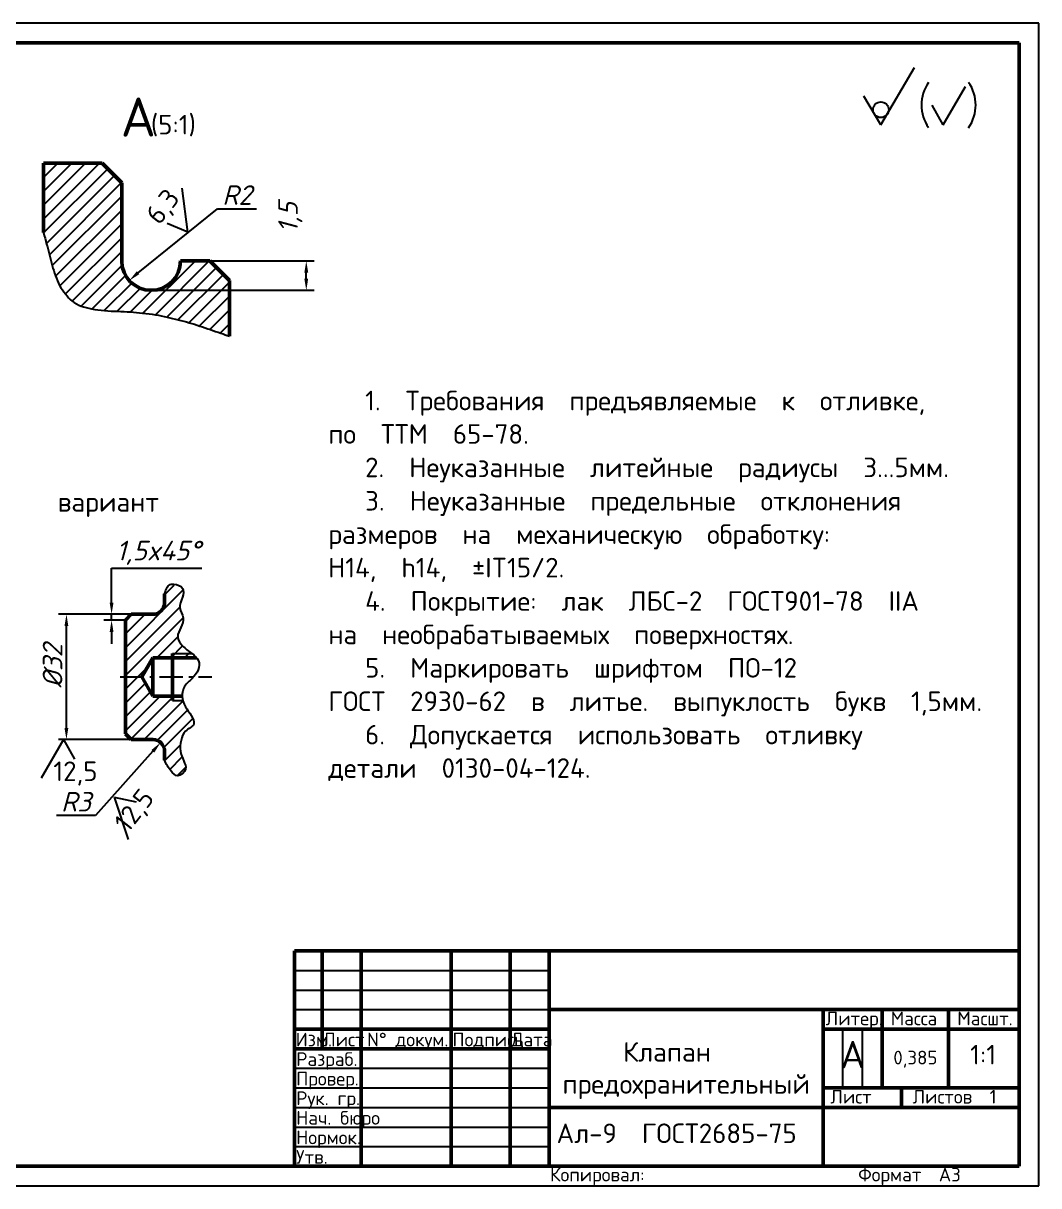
# Model space of a CAD drawing. Header units: millimetres. Extents: x 0 to 420, y 0 to 297.
# Drawn here: x 160.7 to 420, y 0 to 297 of the extents above; entities that cross this region are included whole.
import ezdxf
from ezdxf.enums import TextEntityAlignment as Align

# ---------------------------------------------------------------- set-up
doc = ezdxf.new("R2010")
doc.units = ezdxf.units.MM
doc.linetypes.add('CENTER', pattern=[10, 6, -1.5, 1, -1.5])
for name, color, linetype, lineweight in [('AXIS', 1, 'CENTER', 25), ('DIMS', 4, 'Continuous', 25), ('MAIN', 7, 'Continuous', 50), ('TEXT', 7, 'Continuous', 25), ('THIN', 3, 'Continuous', 25)]:
    doc.layers.add(name, color=color, linetype=linetype, lineweight=lineweight)
doc.styles.add('ESKD', font='isocpeur.ttf', dxfattribs={"oblique": 15})
doc.dimstyles.new('ESKD', dxfattribs={"dimtxt": 5, "dimasz": 3, "dimexe": 2, "dimexo": 0, "dimgap": 1, "dimtad": 1, "dimtxsty": 'ESKD', "dimcen": 2.5, "dimclrd": 256, "dimclre": 256, "dimclrt": 256, "dimadec": 0, "dimazin": 3, "dimtfac": 1, "dimtmove": 0, "dimatfit": 3, "dimlwd": 25, "dimlwe": 25, "dimarcsym": 0})

# ---------------------------------------------------------------- blocks, each defined once
blk = doc.blocks.new('_CLOSEDFILLED')
at = {"color": 0, "linetype": 'ByBlock'}
blk.add_solid([(-1, 0.164), (0, 0), (-1, -0.164)], dxfattribs=at)
blk = doc.blocks.new('*D24')
at = {"lineweight": 25}
for p, q in [((208.36, 236.27), (234.98, 236.27)), ((232.98, 231.77), (232.98, 233.27)), ((193.36, 228.77), (234.98, 228.77))]:
    blk.add_line(p, q, dxfattribs=at)
at = {"layer": 'Defpoints'}
for p in [(208.36, 236.27), (193.36, 228.77), (232.98, 228.77)]:
    blk.add_point(p, dxfattribs=at)
at = {"layer": 'DIMS', "xscale": 3, "yscale": 3}
for p, rotation in [((232.98, 236.27), 90), ((232.98, 228.77), 270)]:
    blk.add_blockref('_CLOSEDFILLED', p, dxfattribs=dict(at, rotation=rotation))
at = {"layer": 'DIMS', "insert": (228.9, 247.4), "char_height": 5, "attachment_point": 5, "rotation": 90, "style": 'ESKD'}
blk.add_mtext('1,5', dxfattribs=at)
blk = doc.blocks.new('*D25')
at = {"lineweight": 25}
for p, q in [((190.02, 233.26), (210.3, 249.6)), ((210.3, 249.6), (220.3, 249.6))]:
    blk.add_line(p, q, dxfattribs=at)
at = {"layer": 'Defpoints'}
for p in [(193.36, 236.27), (187.79, 231.25)]:
    blk.add_point(p, dxfattribs=at)
at = {"layer": 'DIMS', "xscale": 3, "yscale": 3, "rotation": 222}
blk.add_blockref('_CLOSEDFILLED', (187.79, 231.25), dxfattribs=at)
at = {"layer": 'DIMS', "insert": (215.3, 253.1), "char_height": 5, "attachment_point": 5, "style": 'ESKD'}
blk.add_mtext('R2', dxfattribs=at)
blk = doc.blocks.new('ESKD_ROUGH')
for q in [(5.7, 9.85), (-2.85, 5)]:
    blk.add_line((0, 0), q)
blk = doc.blocks.new('*D26')
at = {"lineweight": 25}
for p, q in [((188.3, 145.99), (169.74, 145.99)), ((171.74, 116.99), (171.74, 142.99)), ((188.3, 113.99), (169.74, 113.99))]:
    blk.add_line(p, q, dxfattribs=at)
at = {"layer": 'Defpoints'}
for p in [(188.3, 145.99), (171.74, 113.99), (188.3, 113.99)]:
    blk.add_point(p, dxfattribs=at)
at = {"layer": 'DIMS', "xscale": 3, "yscale": 3}
for p, rotation in [((171.74, 145.99), 90), ((171.74, 113.99), 270)]:
    blk.add_blockref('_CLOSEDFILLED', p, dxfattribs=dict(at, rotation=rotation))
at = {"layer": 'DIMS', "insert": (168.2, 132.8), "char_height": 5, "attachment_point": 5, "rotation": 90, "style": 'ESKD'}
blk.add_mtext('%%c32', dxfattribs=at)
blk = doc.blocks.new('*D27')
at = {"lineweight": 25}
for p, q in [((183.27, 148.99), (183.27, 151.99)), ((188.3, 145.99), (181.27, 145.99)), ((183.27, 144.49), (183.27, 145.99)), ((186.8, 144.49), (181.27, 144.49)), ((183.27, 141.49), (183.27, 138.49))]:
    blk.add_line(p, q, dxfattribs=at)
at = {"layer": 'Defpoints'}
for p in [(188.3, 145.99), (183.27, 144.49), (186.8, 144.49)]:
    blk.add_point(p, dxfattribs=at)
at = {"layer": 'DIMS', "xscale": 3, "yscale": 3}
for p, rotation in [((183.27, 145.99), 270), ((183.27, 144.49), 90)]:
    blk.add_blockref('_CLOSEDFILLED', p, dxfattribs=dict(at, rotation=rotation))
at = {"layer": 'DIMS', "insert": (195.2, 161.7), "char_height": 5, "attachment_point": 5, "style": 'ESKD'}
blk.add_mtext('1,5x45%%d', dxfattribs=at)
blk = doc.blocks.new('*D28')
at = {"lineweight": 25}
for p, q in [((193.8, 110.99), (179.2, 94.6)), ((179.2, 94.6), (169.2, 94.6))]:
    blk.add_line(p, q, dxfattribs=at)
at = {"layer": 'Defpoints'}
for p in [(195.79, 113.24), (193.8, 110.99)]:
    blk.add_point(p, dxfattribs=at)
at = {"layer": 'DIMS', "xscale": 3, "yscale": 3, "rotation": 48.50000000000003}
blk.add_blockref('_CLOSEDFILLED', (195.79, 113.24), dxfattribs=at)
at = {"layer": 'DIMS', "insert": (174.2, 98.1), "char_height": 5, "attachment_point": 5, "style": 'ESKD'}
blk.add_mtext('R3', dxfattribs=at)

msp = doc.modelspace()

# ---------------------------------------------------------------- hatches: boundary and pattern name
at = {"layer": 'THIN'}
h = msp.add_hatch(dxfattribs=at)
h.set_pattern_fill('ANSI31', scale=0.787402)
h.set_pattern_definition([(45, (0, 3.32), (-1.767767, 1.767767), [])])
h.paths.add_polyline_path([(165.86, 261.27), (180.86, 261.27), (185.86, 256.27), (185.86, 236.27, 1), (200.86, 236.27), (208.36, 236.27), (213.36, 231.27), (213.36, 217.04), (213.168, 217.106), (212.976, 217.172), (212.784, 217.239), (212.592, 217.306), (212.4, 217.372), (212.209, 217.439), (212.017, 217.506), (211.825, 217.573), (211.633, 217.641), (211.442, 217.708), (211.25, 217.775), (211.059, 217.843), (210.867, 217.91), (210.675, 217.977), (210.484, 218.045), (210.292, 218.112), (210.1, 218.179), (209.909, 218.247), (209.717, 218.314), (209.525, 218.381), (209.333, 218.448), (209.142, 218.514), (208.95, 218.581), (208.758, 218.648), (208.566, 218.714), (208.374, 218.78), (208.182, 218.846), (207.99, 218.912), (207.797, 218.977), (207.605, 219.042), (207.413, 219.108), (207.22, 219.173), (207.028, 219.238), (206.835, 219.303), (206.643, 219.367), (206.45, 219.432), (206.258, 219.497), (206.065, 219.561), (205.872, 219.626), (205.68, 219.69), (205.487, 219.755), (205.294, 219.819), (205.101, 219.883), (204.908, 219.946), (204.715, 220.009), (204.522, 220.071), (204.328, 220.133), (204.134, 220.194), (203.94, 220.254), (203.746, 220.313), (203.551, 220.371), (203.356, 220.428), (203.161, 220.483), (202.965, 220.537), (202.769, 220.59), (202.573, 220.641), (202.376, 220.692), (202.179, 220.741), (201.982, 220.79), (201.785, 220.838), (201.587, 220.886), (201.39, 220.933), (201.192, 220.98), (200.994, 221.027), (200.796, 221.074), (200.599, 221.121), (200.401, 221.168), (200.204, 221.216), (200.007, 221.264), (199.809, 221.313), (199.612, 221.362), (199.415, 221.411), (199.218, 221.461), (199.022, 221.511), (198.825, 221.561), (198.628, 221.611), (198.431, 221.661), (198.234, 221.711), (198.037, 221.76), (197.84, 221.81), (197.643, 221.859), (197.446, 221.909), (197.248, 221.957), (197.051, 222.006), (196.853, 222.053), (196.655, 222.1), (196.457, 222.147), (196.259, 222.192), (196.061, 222.236), (195.862, 222.279), (195.663, 222.321), (195.464, 222.362), (195.265, 222.4), (195.065, 222.438), (194.866, 222.474), (194.665, 222.507), (194.465, 222.539), (194.264, 222.569), (194.063, 222.597), (193.862, 222.623), (193.661, 222.648), (193.459, 222.672), (193.257, 222.694), (193.055, 222.715), (192.853, 222.736), (192.651, 222.756), (192.449, 222.776), (192.246, 222.795), (192.044, 222.815), (191.842, 222.834), (191.639, 222.854), (191.437, 222.875), (191.235, 222.896), (191.033, 222.918), (190.831, 222.941), (190.629, 222.965), (190.427, 222.989), (190.226, 223.014), (190.024, 223.039), (189.822, 223.063), (189.62, 223.088), (189.419, 223.112), (189.217, 223.135), (189.015, 223.158), (188.813, 223.18), (188.612, 223.201), (188.41, 223.221), (188.207, 223.24), (188.005, 223.257), (187.803, 223.272), (187.6, 223.286), (187.398, 223.299), (187.195, 223.311), (186.992, 223.321), (186.789, 223.331), (186.586, 223.34), (186.383, 223.348), (186.18, 223.355), (185.977, 223.362), (185.774, 223.369), (185.571, 223.376), (185.368, 223.382), (185.165, 223.389), (184.962, 223.395), (184.758, 223.403), (184.555, 223.41), (184.352, 223.418), (184.149, 223.426), (183.946, 223.435), (183.743, 223.445), (183.541, 223.454), (183.338, 223.465), (183.135, 223.476), (182.932, 223.488), (182.729, 223.501), (182.527, 223.514), (182.324, 223.528), (182.122, 223.543), (181.919, 223.559), (181.717, 223.575), (181.514, 223.592), (181.312, 223.611), (181.11, 223.63), (180.907, 223.65), (180.705, 223.672), (180.503, 223.694), (180.301, 223.718), (180.1, 223.742), (179.898, 223.768), (179.697, 223.795), (179.495, 223.823), (179.294, 223.852), (179.093, 223.882), (178.893, 223.914), (178.692, 223.947), (178.492, 223.982), (178.292, 224.017), (178.092, 224.055), (177.893, 224.093), (177.694, 224.134), (177.495, 224.176), (177.297, 224.22), (177.099, 224.266), (176.902, 224.314), (176.705, 224.365), (176.509, 224.418), (176.314, 224.474), (176.119, 224.533), (175.925, 224.595), (175.732, 224.66), (175.539, 224.728), (175.348, 224.8), (175.157, 224.876), (174.968, 224.955), (174.781, 225.038), (174.595, 225.125), (174.412, 225.217), (174.231, 225.313), (174.054, 225.413), (173.879, 225.518), (173.708, 225.627), (173.54, 225.742), (173.376, 225.861), (173.217, 225.986), (173.062, 226.116), (172.912, 226.251), (172.765, 226.39), (172.623, 226.534), (172.483, 226.681), (172.346, 226.831), (172.212, 226.984), (172.08, 227.14), (171.949, 227.297), (171.82, 227.456), (171.692, 227.616), (171.565, 227.777), (171.439, 227.938), (171.312, 228.099), (171.187, 228.26), (171.062, 228.422), (170.939, 228.585), (170.817, 228.748), (170.697, 228.913), (170.58, 229.079), (170.465, 229.246), (170.353, 229.415), (170.244, 229.585), (170.139, 229.758), (170.038, 229.933), (169.94, 230.11), (169.848, 230.289), (169.758, 230.471), (169.673, 230.655), (169.59, 230.84), (169.511, 231.027), (169.434, 231.215), (169.359, 231.405), (169.286, 231.595), (169.215, 231.786), (169.145, 231.978), (169.076, 232.17), (169.008, 232.363), (168.941, 232.555), (168.873, 232.748), (168.806, 232.94), (168.739, 233.132), (168.673, 233.324), (168.607, 233.516), (168.542, 233.709), (168.477, 233.901), (168.413, 234.094), (168.351, 234.287), (168.289, 234.48), (168.229, 234.674), (168.169, 234.868), (168.111, 235.062), (168.054, 235.257), (167.999, 235.452), (167.945, 235.648), (167.892, 235.843), (167.84, 236.04), (167.789, 236.236), (167.738, 236.433), (167.688, 236.63), (167.639, 236.827), (167.59, 237.025), (167.541, 237.222), (167.493, 237.419), (167.445, 237.617), (167.397, 237.814), (167.348, 238.012), (167.299, 238.209), (167.251, 238.406), (167.202, 238.603), (167.153, 238.801), (167.103, 238.998), (167.054, 239.195), (167.004, 239.391), (166.954, 239.588), (166.903, 239.785), (166.852, 239.982), (166.801, 240.178), (166.75, 240.374), (166.698, 240.571), (166.645, 240.767), (166.593, 240.963), (166.54, 241.159), (166.486, 241.355), (166.432, 241.55), (166.377, 241.746), (166.322, 241.942), (166.266, 242.137), (166.21, 242.332), (166.153, 242.527), (166.096, 242.722), (166.038, 242.917), (165.979, 243.111), (165.92, 243.306), (165.86, 243.5)])
h = msp.add_hatch(dxfattribs=at)
h.set_pattern_fill('ANSI31', scale=0.787402)
h.set_pattern_definition([(45, (0, 0.15), (-1.767767, 1.767767), [])])
h.paths.add_polyline_path([(196.8, 148.99, -0.4142136), (193.8, 145.99), (188.3, 145.99), (186.8, 144.49), (186.8, 115.49), (188.3, 113.99), (193.8, 113.99, -0.4142136), (196.8, 110.99), (196.8, 108.7), (197.22, 108.253), (197.33, 108.158), (197.433, 108.047), (197.531, 107.92), (197.624, 107.779), (197.713, 107.627), (197.799, 107.464), (197.881, 107.293), (197.961, 107.114), (198.039, 106.931), (198.116, 106.744), (198.192, 106.556), (198.268, 106.367), (198.345, 106.18), (198.422, 105.997), (198.502, 105.818), (198.583, 105.646), (198.668, 105.482), (198.756, 105.329), (198.848, 105.187), (198.944, 105.059), (199.046, 104.946), (199.153, 104.85), (199.267, 104.773), (199.388, 104.716), (199.515, 104.678), (199.648, 104.659), (199.786, 104.658), (199.928, 104.674), (200.073, 104.706), (200.221, 104.751), (200.37, 104.811), (200.519, 104.882), (200.669, 104.966), (200.818, 105.059), (200.965, 105.161), (201.109, 105.272), (201.25, 105.389), (201.387, 105.513), (201.519, 105.641), (201.645, 105.773), (201.764, 105.908), (201.876, 106.045), (201.979, 106.182), (202.073, 106.319), (202.158, 106.454), (202.231, 106.586), (202.293, 106.715), (202.342, 106.839), (202.378, 106.957), (202.4, 107.069), (202.403, 107.179), (202.385, 107.294), (202.343, 107.416), (202.284, 107.545), (202.209, 107.68), (202.123, 107.82), (202.03, 107.964), (201.934, 108.112), (201.838, 108.263), (201.745, 108.417), (201.657, 108.573), (201.573, 108.731), (201.493, 108.891), (201.418, 109.053), (201.347, 109.216), (201.28, 109.382), (201.217, 109.549), (201.158, 109.717), (201.104, 109.887), (201.054, 110.058), (201.009, 110.23), (200.967, 110.403), (200.93, 110.577), (200.897, 110.752), (200.869, 110.927), (200.845, 111.103), (200.825, 111.28), (200.809, 111.457), (200.798, 111.634), (200.79, 111.811), (200.788, 111.989), (200.789, 112.166), (200.795, 112.343), (200.805, 112.52), (200.82, 112.696), (200.839, 112.872), (200.862, 113.047), (200.889, 113.222), (200.921, 113.396), (200.957, 113.568), (200.998, 113.74), (201.043, 113.911), (201.092, 114.08), (201.146, 114.248), (201.204, 114.414), (201.266, 114.579), (201.332, 114.742), (201.404, 114.903), (201.479, 115.062), (201.559, 115.219), (201.643, 115.375), (201.731, 115.527), (201.824, 115.678), (201.922, 115.826), (202.023, 115.971), (202.13, 116.114), (202.24, 116.254), (202.355, 116.391), (202.474, 116.524), (202.598, 116.655), (202.725, 116.783), (202.857, 116.908), (202.993, 117.029), (203.132, 117.148), (203.276, 117.263), (203.423, 117.374), (203.573, 117.482), (203.727, 117.587), (203.884, 117.688), (204.039, 117.788), (204.18, 117.889), (204.297, 117.997), (204.378, 118.113), (204.422, 118.24), (204.432, 118.375), (204.415, 118.516), (204.376, 118.662), (204.321, 118.81), (204.255, 118.96), (204.183, 119.108), (204.107, 119.254), (204.028, 119.4), (203.947, 119.543), (203.863, 119.686), (203.776, 119.828), (203.688, 119.969), (203.597, 120.11), (203.505, 120.251), (203.412, 120.391), (203.317, 120.532), (203.222, 120.673), (203.126, 120.815), (203.03, 120.957), (202.934, 121.101), (202.838, 121.245), (202.743, 121.391), (202.648, 121.539), (202.554, 121.689), (202.462, 121.841), (202.371, 121.995), (202.282, 122.151), (202.195, 122.31), (202.11, 122.472), (202.028, 122.637), (201.949, 122.805), (201.872, 122.975), (201.799, 123.148), (201.73, 123.323), (201.665, 123.5), (201.603, 123.678), (201.546, 123.857), (201.494, 124.038), (201.446, 124.218), (201.404, 124.4), (201.367, 124.581), (201.336, 124.762), (201.311, 124.943), (201.295, 125.09), (193.8, 125.09), (190.971, 129.99), (193.8, 134.89), (204.961, 134.89), (204.857, 135.008), (204.739, 135.131), (204.616, 135.253), (204.487, 135.374), (204.353, 135.494), (204.215, 135.613), (204.072, 135.731), (203.926, 135.849), (203.777, 135.966), (203.626, 136.084), (203.472, 136.201), (203.317, 136.319), (203.161, 136.437), (203.004, 136.556), (202.847, 136.676), (202.691, 136.797), (202.535, 136.919), (202.381, 137.042), (202.229, 137.167), (202.079, 137.294), (201.932, 137.423), (201.789, 137.553), (201.648, 137.685), (201.512, 137.819), (201.38, 137.954), (201.253, 138.091), (201.131, 138.229), (201.014, 138.369), (200.903, 138.511), (200.798, 138.653), (200.701, 138.797), (200.61, 138.943), (200.526, 139.089), (200.45, 139.237), (200.383, 139.387), (200.323, 139.537), (200.273, 139.688), (200.232, 139.841), (200.201, 139.994), (200.18, 140.149), (200.169, 140.304), (200.17, 140.461), (200.181, 140.618), (200.204, 140.776), (200.237, 140.935), (200.28, 141.094), (200.331, 141.254), (200.39, 141.415), (200.455, 141.576), (200.526, 141.738), (200.601, 141.9), (200.68, 142.062), (200.761, 142.225), (200.843, 142.387), (200.926, 142.55), (201.008, 142.713), (201.089, 142.876), (201.167, 143.039), (201.241, 143.202), (201.31, 143.364), (201.374, 143.526), (201.431, 143.688), (201.48, 143.849), (201.521, 144.01), (201.551, 144.171), (201.571, 144.33), (201.579, 144.489), (201.576, 144.648), (201.562, 144.806), (201.539, 144.964), (201.507, 145.121), (201.467, 145.278), (201.421, 145.436), (201.37, 145.593), (201.314, 145.751), (201.256, 145.91), (201.195, 146.069), (201.132, 146.228), (201.07, 146.389), (201.008, 146.55), (200.948, 146.713), (200.892, 146.876), (200.839, 147.042), (200.791, 147.208), (200.749, 147.376), (200.715, 147.546), (200.688, 147.718), (200.671, 147.892), (200.664, 148.068), (200.668, 148.247), (200.685, 148.428), (200.714, 148.611), (200.754, 148.796), (200.803, 148.983), (200.861, 149.17), (200.926, 149.358), (200.996, 149.546), (201.071, 149.734), (201.148, 149.921), (201.226, 150.106), (201.304, 150.29), (201.38, 150.472), (201.454, 150.651), (201.524, 150.827), (201.587, 150.999), (201.644, 151.167), (201.692, 151.331), (201.73, 151.49), (201.756, 151.644), (201.771, 151.792), (201.77, 151.933), (201.755, 152.068), (201.722, 152.195), (201.672, 152.315), (201.601, 152.427), (201.51, 152.53), (201.402, 152.625), (201.277, 152.713), (201.138, 152.793), (200.987, 152.865), (200.826, 152.93), (200.657, 152.989), (200.482, 153.041), (200.303, 153.086), (200.122, 153.125), (199.941, 153.159), (199.765, 153.192), (199.602, 153.235), (199.458, 153.298), (199.341, 153.39), (199.25, 153.509), (199.181, 153.647), (199.128, 153.794), (199.087, 153.94), (199.052, 154.078), (199.019, 154.197), (198.983, 154.289), (198.94, 154.348), (198.891, 154.375), (198.835, 154.373), (198.774, 154.343), (198.708, 154.289), (198.637, 154.212), (198.562, 154.114), (198.483, 153.997), (198.401, 153.864), (198.316, 153.716), (198.228, 153.556), (198.139, 153.386), (198.048, 153.208), (197.955, 153.024), (197.862, 152.836), (197.769, 152.647), (197.676, 152.458), (197.584, 152.272), (197.493, 152.091), (197.404, 151.916), (197.316, 151.751), (197.231, 151.597), (197.149, 151.456), (197.071, 151.331), (196.996, 151.223), (196.8, 151.2)])

# ---------------------------------------------------------------- linework, layer by layer
at = {"layer": 'AXIS'}
msp.add_line((185.5, 129.99), (208.9, 129.99), dxfattribs=at)
at = {"layer": 'DIMS'}
for p, q in [((379.69, 271.02), (388.25, 285.72)), ((379.69, 271.02), (375.35, 278.36)), ((183.27, 149), (183.27, 157.77)), ((183.27, 157.77), (206.3, 157.77))]:
    msp.add_line(p, q, dxfattribs=at)
msp.add_circle((379.69, 274.9), 2, dxfattribs=at)
for centre, radius, start, end in [((400.11, 276.11), 10.06, 145, 215), ((393.82, 276.11), 10.09, 325, 35)]:
    msp.add_arc(centre, radius, start, end, dxfattribs=at)
at = {"layer": 'MAIN'}
for p, q in [((415, 292), (20, 292)), ((415, 5), (415, 292)), ((165.86, 261.27), (180.86, 261.27)), ((165.86, 261.27), (165.86, 243.5)), ((180.86, 261.27), (185.86, 256.27)), ((185.86, 256.27), (185.86, 236.27)), ((200.86, 236.27), (208.36, 236.27)), ((208.36, 236.27), (213.36, 231.27)), ((213.36, 231.27), (213.36, 217.04)), ((196.8, 148.99), (196.8, 151.2)), ((186.8, 144.49), (188.3, 145.99)), ((188.3, 145.99), (193.8, 145.99)), ((186.8, 115.49), (186.8, 144.49)), ((190.971, 129.99), (193.8, 134.89)), ((193.8, 134.89), (204.961, 134.89)), ((193.8, 125.09), (193.8, 134.89)), ((198.8, 123.99), (198.8, 135.99)), ((190.971, 129.99), (193.8, 125.09)), ((193.8, 125.09), (201.295, 125.09)), ((186.8, 115.49), (188.3, 113.99)), ((188.3, 113.99), (193.8, 113.99)), ((196.8, 110.99), (196.8, 108.7)), ((415, 60), (230, 60)), ((230, 60), (230, 5)), ((237, 35), (237, 60)), ((247, 5), (247, 60)), ((270, 5), (270, 60)), ((285, 5), (285, 60)), ((295, 5), (295, 60)), ((415, 5), (415, 60)), ((295, 45), (415, 45)), ((365, 5), (365, 45)), ((380, 25), (380, 45)), ((397, 25), (397, 45)), ((230, 40), (295, 40)), ((365, 40), (415, 40)), ((230, 35), (295, 35)), ((365, 25), (415, 25)), ((385, 20), (385, 25)), ((295, 20), (415, 20)), ((20, 5), (415, 5)), ((230, 5), (415, 5))]:
    msp.add_line(p, q, dxfattribs=at)
for centre, radius, start, end in [((193.36, 236.27), 7.5, 180, 0), ((193.8, 148.99), 3, 270, 0), ((193.8, 110.99), 3, 0, 90)]:
    msp.add_arc(centre, radius, start, end, dxfattribs=at)
at = {"layer": 'THIN'}
for p, q in [((420, 297), (0, 297)), ((420, 0), (420, 297)), ((198.8, 135.99), (203.747, 135.99)), ((198.8, 123.99), (201.508, 123.99)), ((230, 55), (295, 55)), ((230, 50), (295, 50)), ((230, 45), (295, 45)), ((370, 25), (370, 40)), ((375, 25), (375, 40)), ((230, 30), (295, 30)), ((230, 25), (295, 25)), ((230, 20), (295, 20)), ((230, 15), (295, 15)), ((230, 10), (295, 10)), ((0, 0), (420, 0))]:
    msp.add_line(p, q, dxfattribs=at)
for points in [[(165.86, 243.5), (166.69, 240.6), (167.4, 237.8), (168.1, 235.1), (168.96, 232.5), (170, 230), (171.5, 227.86), (173.2, 226), (175.48, 224.75), (178.17, 224.04), (181.43, 223.6), (184.83, 223.4), (188.09, 223.25), (191.2, 222.9), (194.46, 222.54), (197.44, 221.91), (200.27, 221.2), (203.1, 220.5), (205.8, 219.65), (208.49, 218.74), (211.18, 217.8), (213.36, 217.04)], [(196.8, 151.2), (198.259, 153.613), (199.163, 153.691), (201.406, 152.622), (201.351, 150.402), (200.707, 147.593), (201.509, 145.109), (200.974, 142.644), (200.177, 140.185), (201.395, 137.938), (203.696, 136.03), (205.458, 134.115), (205.382, 131.798), (203.819, 129.594), (201.92, 127.575), (201.295, 125.088), (202.156, 122.384), (203.587, 120.126), (204.273, 117.971), (202.176, 116.173), (201.001, 113.753), (200.851, 111.056), (201.711, 108.477), (202.161, 106.459), (200.175, 104.736), (198.45, 105.934), (196.8, 108.7)]]:
    msp.add_spline(points, degree=3, dxfattribs=at)

# ---------------------------------------------------------------- block references
at = {"layer": 'DIMS'}
msp.add_blockref('ESKD_ROUGH', (395.61, 271.03), dxfattribs=at)
for p, rotation in [((202.75, 243.6), 37.50000000000001), ((170.96, 113.99), 180), ((183.9, 99.26), 228.7)]:
    msp.add_blockref('ESKD_ROUGH', p, dxfattribs=dict(at, rotation=rotation))

# ---------------------------------------------------------------- texts
at = {"layer": 'DIMS', "style": 'ESKD'}
for s, p in [('6,3', (195.5, 245.2)), ('12,5', (187.5, 90))]:
    msp.add_text(s, height=5, rotation=52, dxfattribs=at).set_placement(p)
msp.add_text('12,5', height=5, dxfattribs=at).set_placement((168.4, 103.4))
at = {"layer": 'TEXT', "style": 'ESKD'}
for s, height, p in [('А', 10, (185.6, 268.05)), ('(5:1)', 5, (193.3, 268.6)), ('1.  Требования  предъявляемые  к  отливке,', 5, (248, 198.1)), ('по  ТТМ  65-78.', 5, (238.6, 189.565)), ('2.  Неуказанные  литейные  радиусы  3...5мм.', 5, (248, 181.03)), ('вариант', 5, (169.5, 172.2)), ('3.  Неуказанные  предельные  отклонения', 5, (248, 172.495)), ('размеров  на  механическую  обработку:', 5, (238.6, 163.96)), ('H14,  h14,  %%pIT15/2.', 5, (238.6, 155.425)), ('4.  Покрытие:  лак  ЛБС-2  ГОСТ901-78  IIА', 5, (248, 146.89)), ('на  необрабатываемых  поверхностях.', 5, (238.6, 138.355)), ('5.  Маркировать  шрифтом  ПО-12', 5, (248, 129.82)), ('ГОСТ  2930-62  в  литье.  выпуклость  букв  1,5мм.', 5, (238.6, 121.285)), ('6.  Допускается  использовать  отливку', 5, (248, 112.75)), ('детали  0130-04-124.', 5, (238.6, 104.215)), ('Литер.', 3.5, (365.6, 41)), ('Масса', 3.5, (382.2, 41)), ('Масшт.', 3.5, (399.2, 41)), ('Изм.', 3.5, (230.3, 35.6)), ('Лист', 3.5, (237.3, 35.6)), ('N° докум.', 3.5, (248.5, 35.6)), ('Подпись', 3.5, (270.3, 35.6)), ('Дата', 3.5, (285.3, 35.6)), ('Разраб.', 3.5, (230.4, 30.6)), ('Провер.', 3.5, (230.4, 25.6)), ('Рук. гр.', 3.5, (230.4, 20.6)), ('Лист', 3.5, (366.8, 21)), ('Листов  1', 3.5, (387.8, 21)), ('Нач. бюро', 3.5, (230.4, 15.6)), ('Ал-9  ГОСТ2685-75', 5, (296.9, 10.9)), ('Нормок.', 3.5, (230.4, 10.6)), ('Утв.', 3.5, (230.4, 5.6)), ('Копировал:', 3.5, (295.2, 1.1)), ('Формат  А3', 3.5, (373.9, 1.1))]:
    msp.add_text(s, height=height, dxfattribs=at).set_placement(p)
for s, height, p in [('Клапан', 5, (325.1, 31.7)), ('1:1', 5, (405.8, 31)), ('0,385', 3.5, (388.5, 31)), ('предохранительный', 5, (330, 23.5))]:
    msp.add_text(s, height=height, dxfattribs=at).set_placement(p, align=Align.CENTER)
msp.add_text('А', height=7, dxfattribs=at).set_placement((372.5, 33.5), align=Align.MIDDLE_CENTER)

# ---------------------------------------------------------------- dimensions: what is measured, and where the dimension line sits
at = {"layer": 'DIMS'}
for center, mpoint, text, override, picture, middle in [((193.36, 236.27), (187.786, 231.252), 'R2', {"dimtih": 1, "dimtoh": 1, "dimlfac": 0.2}, '*D25', (210.3, 249.6)), ((193.8, 110.99), (195.788, 113.237), 'R3', {"dimtih": 1, "dimtoh": 1}, '*D28', (179.2, 94.6))]:
    dim = msp.add_radius_dim(center=center, mpoint=mpoint, text=text, dimstyle='ESKD', override=override, dxfattribs=at)
    dim.commit()
    dim.dimension.update_dxf_attribs({"geometry": picture, "text_midpoint": middle, "dimtype": 164})
for base, p1, p2, text, override, picture, middle in [((232.98, 228.77), (193.36, 228.77), (208.36, 236.27), '1,5', {"dimlfac": 0.2, "dimtix": 0, "dimtofl": 1, "dimtmove": 2}, '*D24', (228.9, 247.4)), ((183.27, 144.49), (186.8, 144.49), (188.3, 145.99), '1,5x45%%d', {"dimtih": 1, "dimtoh": 1, "dimtix": 0, "dimtofl": 1, "dimtmove": 2}, '*D27', (195.2, 161.7)), ((171.74, 113.99), (188.3, 113.99), (188.3, 145.99), '%%c<>', {"dimtmove": 2}, '*D26', (168.2, 132.8))]:
    dim = msp.add_linear_dim(base=base, p1=p1, p2=p2, angle=90, text=text, dimstyle='ESKD', override=override, dxfattribs=at)
    dim.commit()
    dim.dimension.update_dxf_attribs({"geometry": picture, "text_midpoint": middle, "dimtype": 160})

doc.saveas('drawing.dxf')
